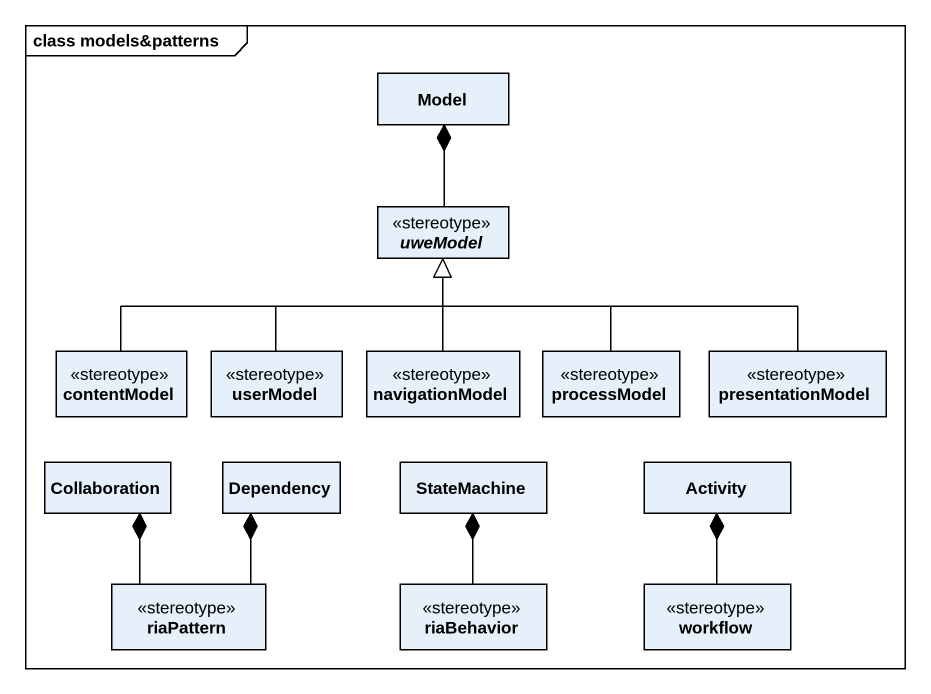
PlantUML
@startuml
mainframe class models&patterns
hide circle
hide empty members
class Model
abstract class uweModel <<stereotype>>
class contentModel <<stereotype>>
class userModel <<stereotype>>
class navigationModel <<stereotype>>
class processModel <<stereotype>>
class presentationModel <<stereotype>>
class Collaboration
class Dependency
class StateMachine
class Activity
class riaPattern <<stereotype>>
class riaBehavior <<stereotype>>
class workflow <<stereotype>>
uweModel -up-* Model
contentModel -right-|> uweModel
userModel -up-|> uweModel
navigationModel -up-|> uweModel
processModel -up-|> uweModel
presentationModel -left-|> uweModel
riaPattern -up-* Collaboration
riaPattern -up-* Dependency
riaBehavior -up-* StateMachine
workflow -up-* Activity
@enduml
